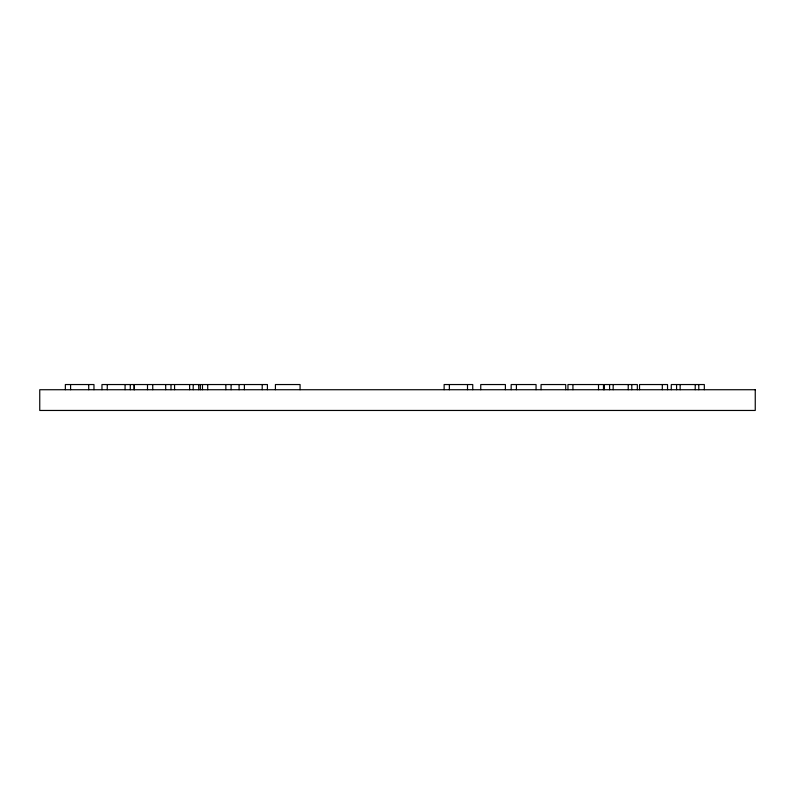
<?xml version="1.0" encoding="UTF-8"?>
<svg xmlns="http://www.w3.org/2000/svg" width="795" height="795" viewBox="0 0 795 795"><rect width="100%" height="100%" fill="white"/><g stroke="black" fill="none" stroke-linecap="round" stroke-linejoin="round"><path stroke-width="1.19" d="M704.32 389.729L704.32 384.541L671.278 384.541L671.278 389.729M698.785 384.541L698.785 389.729M695.218 384.541L695.218 389.729M680.152 384.541L680.152 389.729M676.575 384.541L676.575 389.729M667.542 389.729L667.542 384.541L639.528 384.541L639.528 389.729M662.305 384.541L662.305 389.729M637.332 389.729L637.332 384.541L604.289 384.541L604.289 389.729M631.796 384.541L631.796 389.729M628.229 384.541L628.229 389.729M613.164 384.541L613.164 389.729M609.586 384.541L609.586 389.729M603.494 389.729L603.494 384.541L567.958 384.541L567.958 389.729M598.516 384.541L598.516 389.729M572.937 384.541L572.937 389.729M565.712 389.729L565.712 384.541L541.057 384.541L541.057 389.729M536.059 389.729L536.059 384.541L511.165 384.541L511.165 389.729M516.412 384.541L516.412 389.729M505.391 389.729L505.391 384.541L480.746 384.541L480.746 389.729M472.747 389.729L472.747 384.541L444.127 384.541L444.127 389.729M467.51 384.541L467.51 389.729M449.364 384.541L449.364 389.729M300.073 389.729L300.073 384.541L275.418 384.541L275.418 389.729M267.418 389.729L267.418 384.541L101.959 384.541L101.959 389.729M262.201 384.541L262.201 389.729M244.383 384.541L244.383 389.729M239.086 384.541L239.086 389.729M231.097 384.541L231.097 389.729M225.85 384.541L225.85 389.729M207.714 384.541L207.714 389.729M202.477 384.541L202.477 389.729M200.35 384.541L200.35 389.729M198.74 384.541L198.74 389.729M193.205 384.541L193.205 389.729M189.627 384.541L189.627 389.729M174.562 384.541L174.562 389.729M170.995 384.541L170.995 389.729M165.698 384.541L165.698 389.729M152.749 384.541L152.749 389.729M147.502 384.541L147.502 389.729M134.266 384.541L134.266 389.729M134.146 384.541L134.146 389.729M130.291 384.541L130.291 389.729M125.073 384.541L125.073 389.729M107.255 384.541L107.255 389.729M93.969 389.729L93.969 384.541L65.349 384.541L65.349 389.729M88.722 384.541L88.722 389.729M70.586 384.541L70.586 389.729M755.25 389.729L39.75 389.729L39.75 410.459L755.25 410.459L755.25 389.729"/></g></svg>
